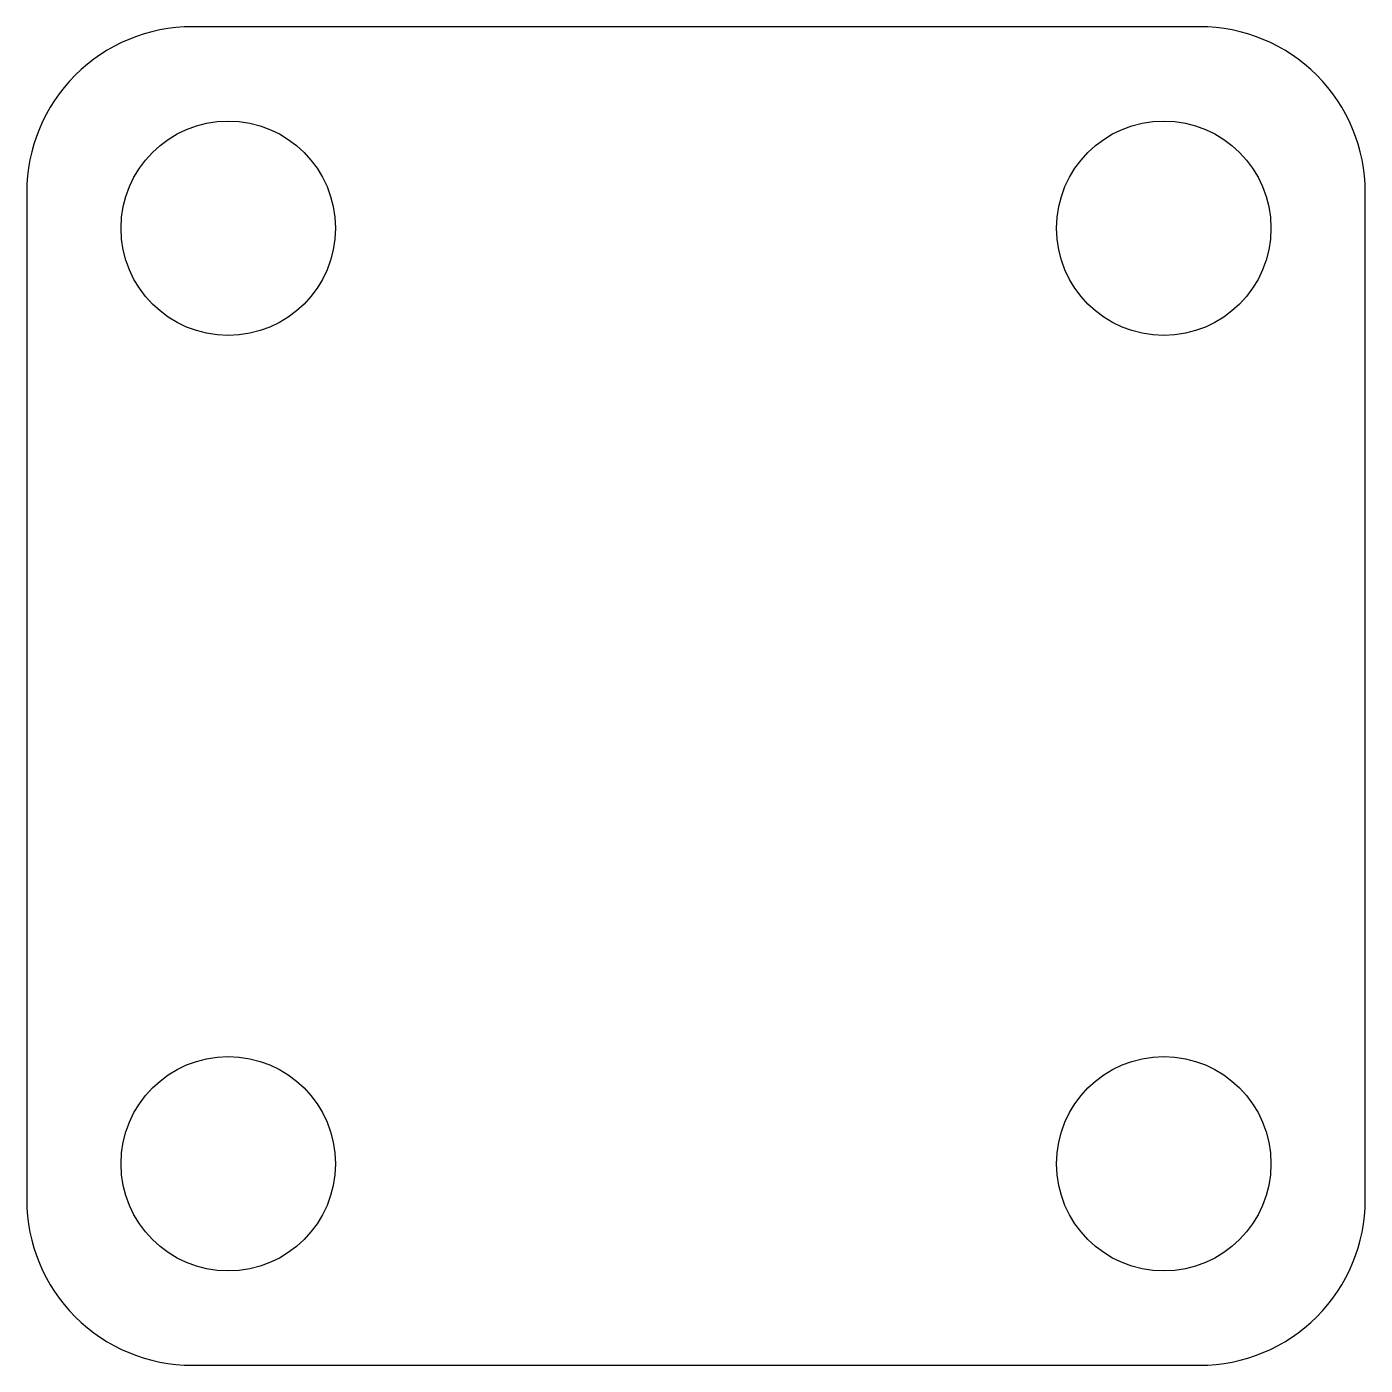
# Model space of a CAD drawing. Header units: millimetres. Extents: x -93 to 93, y -93 to 93.
import ezdxf

# ---------------------------------------------------------------- set-up
doc = ezdxf.new("R2010")
doc.units = ezdxf.units.MM
doc.layers.get('0').update_dxf_attribs({"linetype": 'CONTINUOUS'})

msp = doc.modelspace()

# ---------------------------------------------------------------- linework, layer by layer
msp.add_line((93, -70), (93, 70))
msp.add_line((93, -70), (93, 70))
for points in [[(93, -70), (93, 70, 0.414214), (70, 93), (-70, 93, 0.414214), (-93, 70), (-93, -70, 0.414214), (-70, -93), (70, -93, 0.414214)], [(93, 70, 0.414214), (70, 93), (-70, 93, 0.414214), (-93, 70), (-93, -70, 0.414214), (-70, -93), (70, -93, 0.414214), (93, -70)]]:
    msp.add_lwpolyline(points, format="xyb", close=True)
for centre in [(-65, 65), (-65, 65), (-65, 65), (65, 65), (65, 65), (65, 65), (-65, -65), (-65, -65), (-65, -65), (65, -65), (65, -65), (65, -65)]:
    msp.add_circle(centre, 14.9)

doc.saveas('drawing.dxf')
